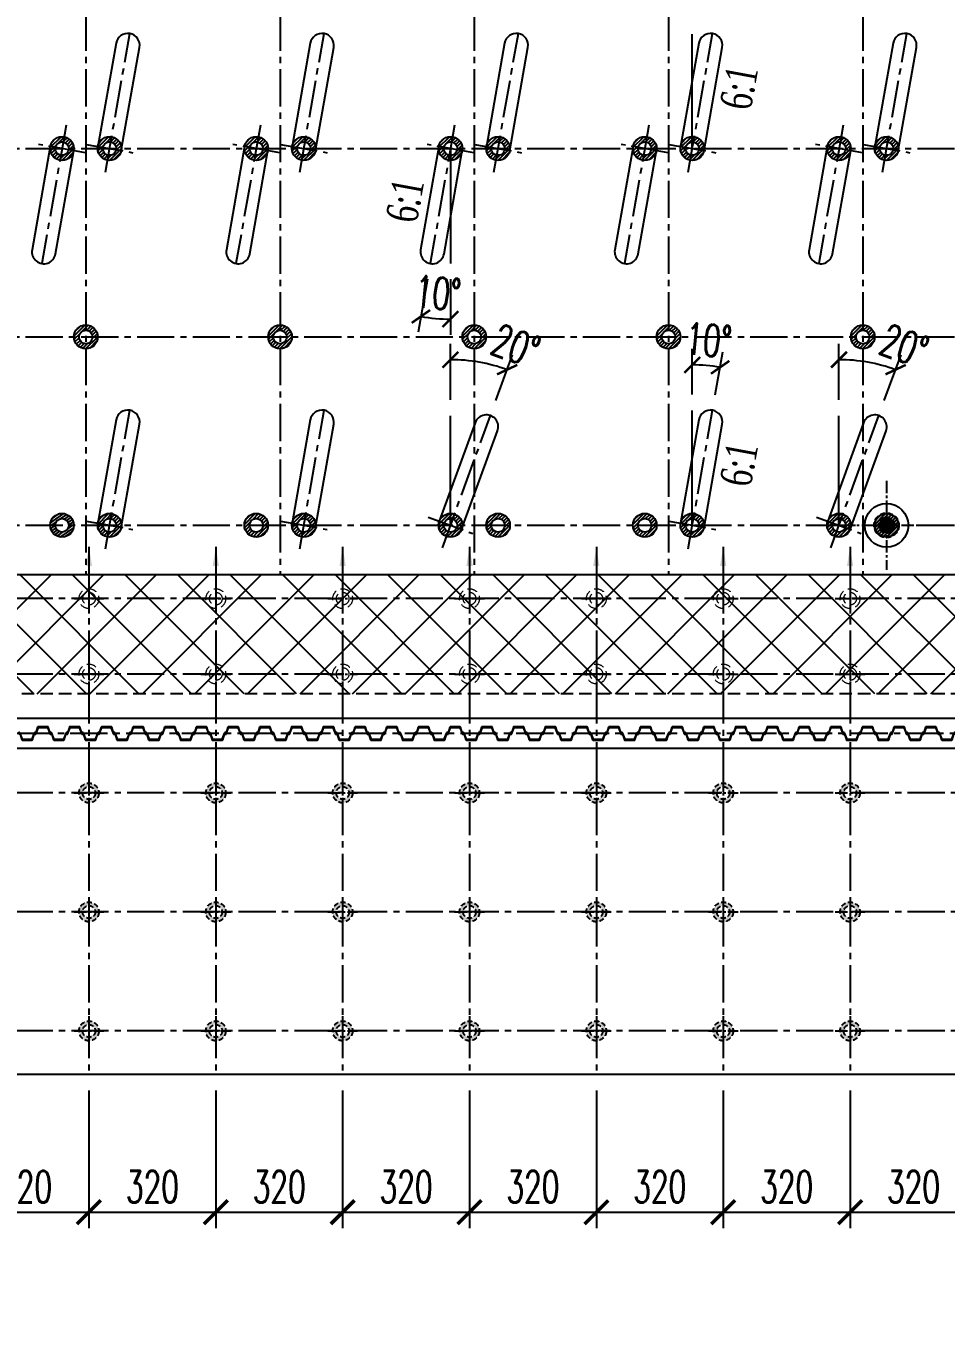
# Model space of a CAD drawing. Extents: x -64479 to 90650, y -38385 to 38270.
# Drawn here: x -39649 to -37328, y 9346 to 12612 of the extents above; entities that cross this region are included whole.
import ezdxf
from ezdxf.enums import TextEntityAlignment as Align

# ---------------------------------------------------------------- set-up
doc = ezdxf.new("R2010")
doc.units = 0
doc.header["$MEASUREMENT"] = 0
for name, pattern in [('CENTER', [2, 1.25, -0.25, 0.25, -0.25]), ('CENTER2', [1.125, 0.75, -0.125, 0.125, -0.125]), ('HIDDEN', [0.375, 0.25, -0.125])]:
    doc.linetypes.add(name, pattern=pattern)
doc.layers.get('0').update_dxf_attribs({"linetype": 'CONTINUOUS'})
for name, color, linetype in [('BORDER', 2, 'CONTINUOUS'), ('CENTER', 9, 'CENTER2'), ('Coc', 2, 'CONTINUOUS'), ('Cochh', 7, 'CONTINUOUS'), ('Cu', 230, 'CONTINUOUS'), ('Dam', 4, 'CONTINUOUS'), ('DIMENSION', 4, 'CONTINUOUS'), ('HATCH', 7, 'CONTINUOUS'), ('PILE-D600', 20, 'CONTINUOUS'), ('STEEL', 1, 'CONTINUOUS'), ('TEXT', 3, 'CONTINUOUS')]:
    doc.layers.add(name, color=color, linetype=linetype)
doc.layers.add('KHUAT', color=235, linetype='HIDDEN', lineweight=18)
doc.styles.add('DIM', font='romans.shx', dxfattribs={"width": 0.65})
doc.styles.add('THUONG', font='vntimeh.shx')
doc.dimstyles.new('1-400', dxfattribs={"dimscale": 400, "dimtxt": 0.22, "dimasz": 0.12, "dimexe": 0.1, "dimexo": 0.1, "dimgap": 0.08, "dimtad": 1, "dimdec": 0, "dimzin": 0, "dimdsep": 46, "dimtxsty": 'DIM', "dimblk": 'ARCHTICK', "dimcen": 0.15, "dimdle": 0.1, "dimclrd": 4, "dimclre": 7, "dimclrt": 2, "dimaunit": 1, "dimadec": 0, "dimazin": 0, "dimtfac": 1, "dimtdec": 0, "dimtix": 1, "dimtmove": 1, "dimatfit": 3, "dimfxl": 1, "dimtolj": 1, "dimtzin": 0, "dimarcsym": 0})
doc.dimstyles.new('400.Ph', dxfattribs={"dimscale": 400, "dimtxt": 0.2, "dimasz": 0.15, "dimexe": 0.1, "dimexo": 0.1, "dimgap": 0.06, "dimtad": 1, "dimdec": 0, "dimzin": 0, "dimdsep": 46, "dimtxsty": 'DIM', "dimblk": 'ARCHTICK', "dimcen": 0.15, "dimdle": 0.1, "dimclrd": 256, "dimclre": 7, "dimclrt": 6, "dimadec": 0, "dimazin": 0, "dimtfac": 1, "dimtdec": 0, "dimtix": 1, "dimtmove": 0, "dimatfit": 3, "dimldrblk": 'ARCHTICK', "dimfxl": 1, "dimtolj": 1, "dimtzin": 0, "dimarcsym": 0})

# ---------------------------------------------------------------- blocks, each defined once
blk = doc.blocks.new('CocD500_HH')
at = {"layer": 'CENTER', "ltscale": 50}
for p, q in [((0, 37.5), (0, -37.5)), ((-37.5, 0), (37.5, 0))]:
    blk.add_line(p, q, dxfattribs=at)
at = {"layer": 'KHUAT', "ltscale": 100}
for radius in [25, 16]:
    blk.add_circle((0, 0), radius, dxfattribs=at)
blk = doc.blocks.new('_ArchTick')
at = {"color": 0, "linetype": 'ByBlock', "const_width": 0.15}
blk.add_lwpolyline([(-0.5, -0.5), (0.5, 0.5)], dxfattribs=at)
blk = doc.blocks.new('cocbs')
at = {"layer": 'Coc'}
h = blk.add_hatch(color=256, dxfattribs=at)
h.paths.add_polyline_path([(-46596.3, 9805.7), (-46596.3, 9796.7, -0.414214), (-46580.3, 9780.7), (-46571.3, 9780.7, 0.414214)])
h.paths.add_polyline_path([(-46571.3, 9780.7), (-46580.3, 9780.7, -0.414214), (-46596.3, 9764.7), (-46596.3, 9755.7, 0.414214)])
h.paths.add_polyline_path([(-46612.3, 9780.7), (-46621.3, 9780.7, 0.414214), (-46596.3, 9755.7), (-46596.3, 9764.7, -0.414214)])
h.paths.add_polyline_path([(-46596.3, 9796.7), (-46596.3, 9805.7, 0.414214), (-46621.3, 9780.7), (-46612.3, 9780.7, -0.414214)])
at = {"layer": 'Coc', "color": 8, "linetype": 'HIDDEN', "ltscale": 50}
for radius in [25, 16]:
    blk.add_circle((-46596.3, 9780.7), radius, dxfattribs=at)
at = {"layer": 'Cochh', "linetype": 'CENTER', "ltscale": 25}
for p, q in [((-46596.3, 9818.2), (-46596.3, 9743.2)), ((-46633.8, 9780.7), (-46558.8, 9780.7))]:
    blk.add_line(p, q, dxfattribs=at)
blk = doc.blocks.new('*D30')
at = {"layer": 'DIMENSION', "color": 7, "lineweight": -2}
for p, q in [((-40505.1, 9927.7), (-40505.1, 8409.5)), ((-33675.1, 9927.7), (-33675.1, 8409.5))]:
    blk.add_line(p, q, dxfattribs=at)
at = {"layer": 'DIMENSION', "lineweight": -2}
blk.add_line((-40545.1, 8449.5), (-33635.1, 8449.5), dxfattribs=at)
at = {"layer": 'DIMENSION', "lineweight": -2, "xscale": 60, "yscale": 60, "zscale": 60, "rotation": 180}
blk.add_blockref('_ArchTick', (-40505.1, 8449.5), dxfattribs=at)
at = {"layer": 'DIMENSION', "lineweight": -2, "xscale": 60, "yscale": 60, "zscale": 60}
blk.add_blockref('_ArchTick', (-33675.1, 8449.5), dxfattribs=at)
at = {"layer": 'DIMENSION', "color": 6, "insert": (-37090.1, 8513.5), "char_height": 80, "attachment_point": 5, "style": 'DIM'}
blk.add_mtext('\\A1;6830', dxfattribs=at)
blk = doc.blocks.new('*D111')
at = {"layer": 'DIMENSION', "color": 7, "lineweight": -2}
for p, q in [((-39810.1, 9927.7), (-39810.1, 9580.6)), ((-39490.1, 9927.7), (-39490.1, 9580.6))]:
    blk.add_line(p, q, dxfattribs=at)
at = {"layer": 'DIMENSION', "lineweight": -2}
blk.add_line((-39850.1, 9620.6), (-39450.1, 9620.6), dxfattribs=at)
at = {"layer": 'DIMENSION', "lineweight": -2, "xscale": 60, "yscale": 60, "zscale": 60, "rotation": 180}
blk.add_blockref('_ArchTick', (-39810.1, 9620.6), dxfattribs=at)
at = {"layer": 'DIMENSION', "lineweight": -2, "xscale": 60, "yscale": 60, "zscale": 60}
blk.add_blockref('_ArchTick', (-39490.1, 9620.6), dxfattribs=at)
at = {"layer": 'DIMENSION', "color": 6, "insert": (-39650.1, 9684.6), "char_height": 80, "attachment_point": 5, "style": 'DIM'}
blk.add_mtext('\\A1;320', dxfattribs=at)
blk = doc.blocks.new('*D112')
at = {"layer": 'DIMENSION', "color": 7, "lineweight": -2}
for p, q in [((-39490.1, 9927.7), (-39490.1, 9580.6)), ((-39170.1, 9927.7), (-39170.1, 9580.6))]:
    blk.add_line(p, q, dxfattribs=at)
at = {"layer": 'DIMENSION', "lineweight": -2}
blk.add_line((-39530.1, 9620.6), (-39130.1, 9620.6), dxfattribs=at)
at = {"layer": 'DIMENSION', "lineweight": -2, "xscale": 60, "yscale": 60, "zscale": 60, "rotation": 180}
blk.add_blockref('_ArchTick', (-39490.1, 9620.6), dxfattribs=at)
at = {"layer": 'DIMENSION', "lineweight": -2, "xscale": 60, "yscale": 60, "zscale": 60}
blk.add_blockref('_ArchTick', (-39170.1, 9620.6), dxfattribs=at)
at = {"layer": 'DIMENSION', "color": 6, "insert": (-39330.1, 9684.6), "char_height": 80, "attachment_point": 5, "style": 'DIM'}
blk.add_mtext('\\A1;320', dxfattribs=at)
blk = doc.blocks.new('*D113')
at = {"layer": 'DIMENSION', "color": 7, "lineweight": -2}
for p, q in [((-39170.1, 9927.7), (-39170.1, 9580.6)), ((-38850.1, 9927.7), (-38850.1, 9580.6))]:
    blk.add_line(p, q, dxfattribs=at)
at = {"layer": 'DIMENSION', "lineweight": -2}
blk.add_line((-39210.1, 9620.6), (-38810.1, 9620.6), dxfattribs=at)
at = {"layer": 'DIMENSION', "lineweight": -2, "xscale": 60, "yscale": 60, "zscale": 60, "rotation": 180}
blk.add_blockref('_ArchTick', (-39170.1, 9620.6), dxfattribs=at)
at = {"layer": 'DIMENSION', "lineweight": -2, "xscale": 60, "yscale": 60, "zscale": 60}
blk.add_blockref('_ArchTick', (-38850.1, 9620.6), dxfattribs=at)
at = {"layer": 'DIMENSION', "color": 6, "insert": (-39010.1, 9684.6), "char_height": 80, "attachment_point": 5, "style": 'DIM'}
blk.add_mtext('\\A1;320', dxfattribs=at)
blk = doc.blocks.new('*D114')
at = {"layer": 'DIMENSION', "color": 7, "lineweight": -2}
for p, q in [((-38850.1, 9927.7), (-38850.1, 9580.6)), ((-38530.1, 9927.7), (-38530.1, 9580.6))]:
    blk.add_line(p, q, dxfattribs=at)
at = {"layer": 'DIMENSION', "lineweight": -2}
blk.add_line((-38890.1, 9620.6), (-38490.1, 9620.6), dxfattribs=at)
at = {"layer": 'DIMENSION', "lineweight": -2, "xscale": 60, "yscale": 60, "zscale": 60, "rotation": 180}
blk.add_blockref('_ArchTick', (-38850.1, 9620.6), dxfattribs=at)
at = {"layer": 'DIMENSION', "lineweight": -2, "xscale": 60, "yscale": 60, "zscale": 60}
blk.add_blockref('_ArchTick', (-38530.1, 9620.6), dxfattribs=at)
at = {"layer": 'DIMENSION', "color": 6, "insert": (-38690.1, 9684.6), "char_height": 80, "attachment_point": 5, "style": 'DIM'}
blk.add_mtext('\\A1;320', dxfattribs=at)
blk = doc.blocks.new('*D115')
at = {"layer": 'DIMENSION', "color": 7, "lineweight": -2}
for p, q in [((-38530.1, 9927.7), (-38530.1, 9580.6)), ((-38210.1, 9927.7), (-38210.1, 9580.6))]:
    blk.add_line(p, q, dxfattribs=at)
at = {"layer": 'DIMENSION', "lineweight": -2}
blk.add_line((-38570.1, 9620.6), (-38170.1, 9620.6), dxfattribs=at)
at = {"layer": 'DIMENSION', "lineweight": -2, "xscale": 60, "yscale": 60, "zscale": 60, "rotation": 180}
blk.add_blockref('_ArchTick', (-38530.1, 9620.6), dxfattribs=at)
at = {"layer": 'DIMENSION', "lineweight": -2, "xscale": 60, "yscale": 60, "zscale": 60}
blk.add_blockref('_ArchTick', (-38210.1, 9620.6), dxfattribs=at)
at = {"layer": 'DIMENSION', "color": 6, "insert": (-38370.1, 9684.6), "char_height": 80, "attachment_point": 5, "style": 'DIM'}
blk.add_mtext('\\A1;320', dxfattribs=at)
blk = doc.blocks.new('*D116')
at = {"layer": 'DIMENSION', "color": 7, "lineweight": -2}
for p, q in [((-38210.1, 9927.7), (-38210.1, 9580.6)), ((-37890.1, 9927.7), (-37890.1, 9580.6))]:
    blk.add_line(p, q, dxfattribs=at)
at = {"layer": 'DIMENSION', "lineweight": -2}
blk.add_line((-38250.1, 9620.6), (-37850.1, 9620.6), dxfattribs=at)
at = {"layer": 'DIMENSION', "lineweight": -2, "xscale": 60, "yscale": 60, "zscale": 60, "rotation": 180}
blk.add_blockref('_ArchTick', (-38210.1, 9620.6), dxfattribs=at)
at = {"layer": 'DIMENSION', "lineweight": -2, "xscale": 60, "yscale": 60, "zscale": 60}
blk.add_blockref('_ArchTick', (-37890.1, 9620.6), dxfattribs=at)
at = {"layer": 'DIMENSION', "color": 6, "insert": (-38050.1, 9684.6), "char_height": 80, "attachment_point": 5, "style": 'DIM'}
blk.add_mtext('\\A1;320', dxfattribs=at)
blk = doc.blocks.new('*D117')
at = {"layer": 'DIMENSION', "color": 7, "lineweight": -2}
for p, q in [((-37890.1, 9927.7), (-37890.1, 9580.6)), ((-37570.1, 9927.7), (-37570.1, 9580.6))]:
    blk.add_line(p, q, dxfattribs=at)
at = {"layer": 'DIMENSION', "lineweight": -2}
blk.add_line((-37930.1, 9620.6), (-37530.1, 9620.6), dxfattribs=at)
at = {"layer": 'DIMENSION', "lineweight": -2, "xscale": 60, "yscale": 60, "zscale": 60, "rotation": 180}
blk.add_blockref('_ArchTick', (-37890.1, 9620.6), dxfattribs=at)
at = {"layer": 'DIMENSION', "lineweight": -2, "xscale": 60, "yscale": 60, "zscale": 60}
blk.add_blockref('_ArchTick', (-37570.1, 9620.6), dxfattribs=at)
at = {"layer": 'DIMENSION', "color": 6, "insert": (-37730.1, 9684.6), "char_height": 80, "attachment_point": 5, "style": 'DIM'}
blk.add_mtext('\\A1;320', dxfattribs=at)
blk = doc.blocks.new('*D118')
at = {"layer": 'DIMENSION', "color": 7, "lineweight": -2}
for p, q in [((-37570.1, 9927.7), (-37570.1, 9580.6)), ((-37250.1, 9927.7), (-37250.1, 9580.6))]:
    blk.add_line(p, q, dxfattribs=at)
at = {"layer": 'DIMENSION', "lineweight": -2}
blk.add_line((-37610.1, 9620.6), (-37210.1, 9620.6), dxfattribs=at)
at = {"layer": 'DIMENSION', "lineweight": -2, "xscale": 60, "yscale": 60, "zscale": 60, "rotation": 180}
blk.add_blockref('_ArchTick', (-37570.1, 9620.6), dxfattribs=at)
at = {"layer": 'DIMENSION', "lineweight": -2, "xscale": 60, "yscale": 60, "zscale": 60}
blk.add_blockref('_ArchTick', (-37250.1, 9620.6), dxfattribs=at)
at = {"layer": 'DIMENSION', "color": 6, "insert": (-37410.1, 9684.6), "char_height": 80, "attachment_point": 5, "style": 'DIM'}
blk.add_mtext('\\A1;320', dxfattribs=at)
blk = doc.blocks.new('*D236')
at = {"layer": 'DIMENSION', "color": 7, "lineweight": -2}
for p, q in [((-61296.9, 11973.3), (-61320.5, 11840)), ((-61238.9, 11973.1), (-61238.9, 11832.8))]:
    blk.add_line(p, q, dxfattribs=at)
at = {"layer": 'DIMENSION', "lineweight": -2}
blk.add_arc((-61238.9, 12302.7), 429.9, 260, 270, dxfattribs=at)
at = {"layer": 'DIMENSION', "lineweight": -2, "xscale": 40, "yscale": 40, "zscale": 40, "rotation": 170.0000000000071}
blk.add_blockref('_ArchTick', (-61313.5, 11879.3), dxfattribs=at)
at = {"layer": 'DIMENSION', "lineweight": -2, "xscale": 40, "yscale": 40, "zscale": 40}
blk.add_blockref('_ArchTick', (-61238.9, 11872.8), dxfattribs=at)
at = {"layer": 'DIMENSION', "color": 6, "insert": (-61270.8, 11938.2), "char_height": 80, "attachment_point": 5, "rotation": 355, "style": 'DIM'}
blk.add_mtext('\\A1;10°', dxfattribs=at)
blk = doc.blocks.new('*D262')
at = {"layer": 'DIMENSION', "color": 7, "lineweight": -2}
for p, q in [((-60628.9, 11682.2), (-60628.9, 11797.3)), ((-60570.8, 11682), (-60551.7, 11790.5))]:
    blk.add_line(p, q, dxfattribs=at)
at = {"layer": 'DIMENSION', "lineweight": -2}
blk.add_arc((-60628.9, 11352.7), 404.6, 80, 90, dxfattribs=at)
at = {"layer": 'DIMENSION', "lineweight": -2, "xscale": 40, "yscale": 40, "zscale": 40}
for p, rotation in [((-60628.9, 11757.3), 180), ((-60558.6, 11751.1), 350.0000000000067)]:
    blk.add_blockref('_ArchTick', p, dxfattribs=dict(at, rotation=rotation))
at = {"layer": 'DIMENSION', "color": 6, "insert": (-60588, 11819.5), "char_height": 80, "attachment_point": 5, "rotation": 355, "style": 'DIM'}
blk.add_mtext('\\A1;10°', dxfattribs=at)
blk = doc.blocks.new('*D231')
at = {"layer": 'DIMENSION', "color": 7, "lineweight": -2}
for p, q in [((-61238.9, 11668.7), (-61238.9, 11810.3)), ((-61124.5, 11667), (-61082.3, 11782.7))]:
    blk.add_line(p, q, dxfattribs=at)
at = {"layer": 'DIMENSION', "lineweight": -2}
blk.add_arc((-61238.9, 11352.7), 417.6, 70, 90, dxfattribs=at)
at = {"layer": 'DIMENSION', "lineweight": -2, "xscale": 40, "yscale": 40, "zscale": 40}
for p, rotation in [((-61238.9, 11770.3), 179.9999999999999), ((-61096, 11745.2), 340.0000000000092)]:
    blk.add_blockref('_ArchTick', p, dxfattribs=dict(at, rotation=rotation))
at = {"layer": 'DIMENSION', "color": 6, "insert": (-61074.1, 11805.3), "char_height": 80, "attachment_point": 5, "rotation": 340, "style": 'DIM'}
blk.add_mtext('\\A1;20°', dxfattribs=at)
blk = doc.blocks.new('*D232')
at = {"layer": 'DIMENSION', "color": 7, "lineweight": -2}
for p, q in [((-60258.9, 11668.7), (-60258.9, 11810.3)), ((-60144.5, 11667), (-60102.3, 11782.7))]:
    blk.add_line(p, q, dxfattribs=at)
at = {"layer": 'DIMENSION', "lineweight": -2}
blk.add_arc((-60258.9, 11352.7), 417.6, 70, 90, dxfattribs=at)
at = {"layer": 'DIMENSION', "lineweight": -2, "xscale": 40, "yscale": 40, "zscale": 40}
for p, rotation in [((-60258.9, 11770.3), 179.9999999999989), ((-60116, 11745.2), 340.0000000000074)]:
    blk.add_blockref('_ArchTick', p, dxfattribs=dict(at, rotation=rotation))
at = {"layer": 'DIMENSION', "color": 6, "insert": (-60094.1, 11805.3), "char_height": 80, "attachment_point": 5, "rotation": 340, "style": 'DIM'}
blk.add_mtext('\\A1;20°', dxfattribs=at)
blk = doc.blocks.new('Cu thep kieu IVL')
at = {"layer": 'CENTER'}
for p, q in [((-20, 19.2), (-20, 14.8)), ((20, 19.2), (20, 14.8))]:
    blk.add_line(p, q, dxfattribs=at)
at = {"layer": 'Cu', "color": 1}
blk.add_lwpolyline([(-11.6, 2.3, 0.331206), (-10.7, 1.6), (10.7, 1.6, 0.331206), (11.6, 2.3), (18.1, 18.4, -0.331206), (19.1, 19.2), (20.3, 19.2, -0.223582), (21.5, 18.6, -0.452935), (21.1, 16.7), (20, 16.2, -0.518485), (19.2, 16.4, -0.300037), (19.7, 16.9), (20.7, 17.4, 0.427626), (20.8, 18.1, 0.215462), (20.3, 18.4), (19.5, 18.4, 0.331206), (18.7, 17.8), (13.4, 1.3, -0.331206), (11.7, 0), (-11.7, 0, -0.331206), (-13.4, 1.3), (-18.7, 17.8, 0.331206), (-19.5, 18.4), (-20.3, 18.4, 0.215462), (-20.8, 18.1, 0.427626), (-20.7, 17.4), (-19.7, 16.9, -0.300037), (-19.2, 16.4, -0.518485), (-20, 16.2), (-21.1, 16.7, -0.452935), (-21.5, 18.6, -0.223582), (-20.3, 19.2), (-19.1, 19.2, -0.331206), (-18.1, 18.4)], format="xyb", close=True, dxfattribs=at)
blk = doc.blocks.new('*U435')
at = {"layer": 'STEEL', "rotation": 180}
for p in [(840, 34), (920, 34), (1000, 34), (1080, 34), (1160, 34), (1240, 34), (1320, 34), (1400, 34), (1480, 34), (1560, 34), (1640, 34), (1720, 34), (1800, 34), (1880, 34), (1960, 34), (2040, 34), (2120, 34), (2200, 34), (2280, 34), (2360, 34), (2440, 34), (2520, 34), (2600, 34), (2680, 34), (2760, 34), (2840, 34), (2920, 34), (3000, 34), (3080, 34), (3160, 34)]:
    blk.add_blockref('Cu thep kieu IVL', p, dxfattribs=at)
at = {"layer": 'STEEL'}
for p in [(880, 0), (960, 0), (1040, 0), (1120, 0), (1200, 0), (1280, 0), (1360, 0), (1440, 0), (1520, 0), (1600, 0), (1680, 0), (1760, 0), (1840, 0), (1920, 0), (2000, 0), (2080, 0), (2160, 0), (2240, 0), (2320, 0), (2400, 0), (2480, 0), (2560, 0), (2640, 0), (2720, 0), (2800, 0), (2880, 0), (2960, 0), (3040, 0), (3120, 0)]:
    blk.add_blockref('Cu thep kieu IVL', p, dxfattribs=at)
blk = doc.blocks.new('cocthu')
at = {"layer": 'Coc'}
h = blk.add_hatch(color=256, dxfattribs=at)
h.paths.add_polyline_path([(-52084.6, 9499), (-52084.6, 9487.7, -0.414214), (-52064.6, 9467.7), (-52053.3, 9467.7, 0.414214)])
h.paths.add_polyline_path([(-52053.3, 9467.7), (-52064.6, 9467.7, -0.414214), (-52084.6, 9447.7), (-52084.6, 9436.5, 0.414214)])
h.paths.add_polyline_path([(-52104.6, 9467.7), (-52115.8, 9467.7, 0.414214), (-52084.6, 9436.5), (-52084.6, 9447.7, -0.414214)])
h.paths.add_polyline_path([(-52084.6, 9487.7), (-52084.6, 9499, 0.414214), (-52115.8, 9467.7), (-52104.6, 9467.7, -0.414214)])
at = {"layer": 'Dam'}
h = blk.add_hatch(color=256, dxfattribs=at)
h.paths.add_polyline_path([(-52084.6, 9487.7), (-52084.6, 9467.7), (-52064.6, 9467.7, 0.414214)])
h.paths.add_polyline_path([(-52084.6, 9487.7, 0.414214), (-52104.6, 9467.7), (-52084.6, 9467.7)])
h.paths.add_polyline_path([(-52084.6, 9467.7), (-52104.6, 9467.7, 0.414214), (-52084.6, 9447.7)])
h.paths.add_polyline_path([(-52064.6, 9467.7), (-52084.6, 9467.7), (-52084.6, 9447.7, 0.414214)])
at = {"layer": 'CENTER', "linetype": 'CENTER', "ltscale": 25}
for p, q in [((-52084.6, 9580.2), (-52084.6, 9355.2)), ((-52197.1, 9467.7), (-51972.1, 9467.7))]:
    blk.add_line(p, q, dxfattribs=at)
at = {"layer": 'Coc', "color": 8, "linetype": 'HIDDEN', "ltscale": 50}
for radius in [31.2, 20]:
    blk.add_circle((-52084.6, 9467.7), radius, dxfattribs=at)
at = {"layer": 'Cu', "color": 1, "linetype": 'Continuous', "ltscale": 50}
blk.add_circle((-52084.6, 9467.7), 55.1, dxfattribs=at)
blk = doc.blocks.new('pd2')
at = {"layer": 'HATCH'}
h = blk.add_hatch(dxfattribs=at)
h.set_pattern_fill('ANSI31', color=256, scale=50, style=0)
h.set_pattern_definition([(45, (-54150.098, -7330.5305), (-4.4194174, 4.4194174), [])])
h.paths.add_polyline_path([(-62248.9, 12302.7, 1), (-62188.9, 12302.7, 1)])
h.paths.add_polyline_path([(-62201.9, 12302.7, -1), (-62235.9, 12302.7, -1)], flags=16)
h = blk.add_hatch(dxfattribs=at)
h.set_pattern_fill('ANSI31', color=256, scale=50, style=0)
h.set_pattern_definition([(45, (-54030.098, -7330.5305), (-4.4194174, 4.4194174), [])])
h.paths.add_polyline_path([(-62128.9, 12302.7, 1), (-62068.9, 12302.7, 1)])
h.paths.add_polyline_path([(-62081.9, 12302.7, -1), (-62115.9, 12302.7, -1)], flags=16)
h = blk.add_hatch(dxfattribs=at)
h.set_pattern_fill('ANSI31', color=256, scale=50, style=0)
h.set_pattern_definition([(45, (-53660.098, -7330.5305), (-4.4194174, 4.4194174), [])])
h.paths.add_polyline_path([(-61758.9, 12302.7, 1), (-61698.9, 12302.7, 1)])
h.paths.add_polyline_path([(-61711.9, 12302.7, -1), (-61745.9, 12302.7, -1)], flags=16)
h = blk.add_hatch(dxfattribs=at)
h.set_pattern_fill('ANSI31', color=256, scale=50, style=0)
h.set_pattern_definition([(45, (-53540.098, -7330.5305), (-4.4194174, 4.4194174), [])])
h.paths.add_polyline_path([(-61638.9, 12302.7, 1), (-61578.9, 12302.7, 1)])
h.paths.add_polyline_path([(-61591.9, 12302.7, -1), (-61625.9, 12302.7, -1)], flags=16)
h = blk.add_hatch(dxfattribs=at)
h.set_pattern_fill('ANSI31', color=256, scale=50, style=0)
h.set_pattern_definition([(45, (-53170.098, -7330.5305), (-4.4194174, 4.4194174), [])])
h.paths.add_polyline_path([(-61268.9, 12302.7, 1), (-61208.9, 12302.7, 1)])
h.paths.add_polyline_path([(-61221.9, 12302.7, -1), (-61255.9, 12302.7, -1)], flags=16)
h = blk.add_hatch(dxfattribs=at)
h.set_pattern_fill('ANSI31', color=256, scale=50, style=0)
h.set_pattern_definition([(45, (-53050.098, -7330.5305), (-4.4194174, 4.4194174), [])])
h.paths.add_polyline_path([(-61148.9, 12302.7, 1), (-61088.9, 12302.7, 1)])
h.paths.add_polyline_path([(-61101.9, 12302.7, -1), (-61135.9, 12302.7, -1)], flags=16)
h = blk.add_hatch(dxfattribs=at)
h.set_pattern_fill('ANSI31', color=256, scale=50, style=0)
h.set_pattern_definition([(45, (-52680.098, -7330.5305), (-4.4194174, 4.4194174), [])])
h.paths.add_polyline_path([(-60778.9, 12302.7, 1), (-60718.9, 12302.7, 1)])
h.paths.add_polyline_path([(-60731.9, 12302.7, -1), (-60765.9, 12302.7, -1)], flags=16)
h = blk.add_hatch(dxfattribs=at)
h.set_pattern_fill('ANSI31', color=256, scale=50, style=0)
h.set_pattern_definition([(45, (-52560.098, -7330.5305), (-4.4194174, 4.4194174), [])])
h.paths.add_polyline_path([(-60658.9, 12302.7, 1), (-60598.9, 12302.7, 1)])
h.paths.add_polyline_path([(-60611.9, 12302.7, -1), (-60645.9, 12302.7, -1)], flags=16)
h = blk.add_hatch(dxfattribs=at)
h.set_pattern_fill('ANSI31', color=256, scale=50, style=0)
h.set_pattern_definition([(45, (-52190.098, -7330.5305), (-4.4194174, 4.4194174), [])])
h.paths.add_polyline_path([(-60288.9, 12302.7, 1), (-60228.9, 12302.7, 1)])
h.paths.add_polyline_path([(-60241.9, 12302.7, -1), (-60275.9, 12302.7, -1)], flags=16)
h = blk.add_hatch(dxfattribs=at)
h.set_pattern_fill('ANSI31', color=256, scale=50, style=0)
h.set_pattern_definition([(45, (-52070.098, -7330.5305), (-4.4194174, 4.4194174), [])])
h.paths.add_polyline_path([(-60168.9, 12302.7, 1), (-60108.9, 12302.7, 1)])
h.paths.add_polyline_path([(-60121.9, 12302.7, -1), (-60155.9, 12302.7, -1)], flags=16)
h = blk.add_hatch(dxfattribs=at)
h.set_pattern_fill('ANSI31', color=256, scale=50, style=0)
h.set_pattern_definition([(45, (-54090.098, -7805.5305), (-4.4194174, 4.4194174), [])])
h.paths.add_polyline_path([(-62188.9, 11827.7, 1), (-62128.9, 11827.7, 1)])
h.paths.add_polyline_path([(-62141.9, 11827.7, -1), (-62175.9, 11827.7, -1)], flags=16)
h = blk.add_hatch(dxfattribs=at)
h.set_pattern_fill('ANSI31', color=256, scale=50, style=0)
h.set_pattern_definition([(45, (-53600.098, -7805.5305), (-4.4194174, 4.4194174), [])])
h.paths.add_polyline_path([(-61698.9, 11827.7, 1), (-61638.9, 11827.7, 1)])
h.paths.add_polyline_path([(-61651.9, 11827.7, -1), (-61685.9, 11827.7, -1)], flags=16)
h = blk.add_hatch(dxfattribs=at)
h.set_pattern_fill('ANSI31', color=256, scale=50, style=0)
h.set_pattern_definition([(45, (-53110.098, -7805.5305), (-4.4194174, 4.4194174), [])])
h.paths.add_polyline_path([(-61208.9, 11827.7, 1), (-61148.9, 11827.7, 1)])
h.paths.add_polyline_path([(-61161.9, 11827.7, -1), (-61195.9, 11827.7, -1)], flags=16)
h = blk.add_hatch(dxfattribs=at)
h.set_pattern_fill('ANSI31', color=256, scale=50, style=0)
h.set_pattern_definition([(45, (-52620.098, -7805.5305), (-4.4194174, 4.4194174), [])])
h.paths.add_polyline_path([(-60718.9, 11827.7, 1), (-60658.9, 11827.7, 1)])
h.paths.add_polyline_path([(-60671.9, 11827.7, -1), (-60705.9, 11827.7, -1)], flags=16)
h = blk.add_hatch(dxfattribs=at)
h.set_pattern_fill('ANSI31', color=256, scale=50, style=0)
h.set_pattern_definition([(45, (-52130.098, -7805.5305), (-4.4194174, 4.4194174), [])])
h.paths.add_polyline_path([(-60228.9, 11827.7, 1), (-60168.9, 11827.7, 1)])
h.paths.add_polyline_path([(-60181.9, 11827.7, -1), (-60215.9, 11827.7, -1)], flags=16)
h = blk.add_hatch(dxfattribs=at)
h.set_pattern_fill('ANSI31', color=256, scale=50, angle=-10, style=0)
h.set_pattern_definition([(35, (-57681.9536, -9383.385), (-3.5848527, 5.1197003), [])])
h.paths.add_polyline_path([(-62248.4, 11357.9, 1), (-62189.3, 11347.5, 1)])
h.paths.add_polyline_path([(-62202.1, 11349.7, -1), (-62235.6, 11355.6, -1)], flags=16)
h = blk.add_hatch(dxfattribs=at)
h.set_pattern_fill('ANSI31', color=256, scale=50, style=0)
h.set_pattern_definition([(45, (-54030.098, -8280.5305), (-4.4194174, 4.4194174), [])])
h.paths.add_polyline_path([(-62128.9, 11352.7, 1), (-62068.9, 11352.7, 1)])
h.paths.add_polyline_path([(-62081.9, 11352.7, -1), (-62115.9, 11352.7, -1)], flags=16)
h = blk.add_hatch(dxfattribs=at)
h.set_pattern_fill('ANSI31', color=256, scale=50, style=0)
h.set_pattern_definition([(45, (-53660.098, -8280.5305), (-4.4194174, 4.4194174), [])])
h.paths.add_polyline_path([(-61758.9, 11352.7, 1), (-61698.9, 11352.7, 1)])
h.paths.add_polyline_path([(-61711.9, 11352.7, -1), (-61745.9, 11352.7, -1)], flags=16)
h = blk.add_hatch(dxfattribs=at)
h.set_pattern_fill('ANSI31', color=256, scale=50, style=0)
h.set_pattern_definition([(45, (-53540.098, -8280.5305), (-4.4194174, 4.4194174), [])])
h.paths.add_polyline_path([(-61638.9, 11352.7, 1), (-61578.9, 11352.7, 1)])
h.paths.add_polyline_path([(-61591.9, 11352.7, -1), (-61625.9, 11352.7, -1)], flags=16)
h = blk.add_hatch(dxfattribs=at)
h.set_pattern_fill('ANSI31', color=256, scale=50, style=0)
h.set_pattern_definition([(45, (-53170.098, -8280.5305), (-4.4194174, 4.4194174), [])])
h.paths.add_polyline_path([(-61268.9, 11352.7, 1), (-61208.9, 11352.7, 1)])
h.paths.add_polyline_path([(-61221.9, 11352.7, -1), (-61255.9, 11352.7, -1)], flags=16)
h = blk.add_hatch(dxfattribs=at)
h.set_pattern_fill('ANSI31', color=256, scale=50, style=0)
h.set_pattern_definition([(45, (-53050.098, -8280.5305), (-4.4194174, 4.4194174), [])])
h.paths.add_polyline_path([(-61148.9, 11352.7, 1), (-61088.9, 11352.7, 1)])
h.paths.add_polyline_path([(-61101.9, 11352.7, -1), (-61135.9, 11352.7, -1)], flags=16)
h = blk.add_hatch(dxfattribs=at)
h.set_pattern_fill('ANSI31', color=256, scale=50, style=0)
h.set_pattern_definition([(45, (-52680.098, -8280.5305), (-4.4194174, 4.4194174), [])])
h.paths.add_polyline_path([(-60778.9, 11352.7, 1), (-60718.9, 11352.7, 1)])
h.paths.add_polyline_path([(-60731.9, 11352.7, -1), (-60765.9, 11352.7, -1)], flags=16)
h = blk.add_hatch(dxfattribs=at)
h.set_pattern_fill('ANSI31', color=256, scale=50, style=0)
h.set_pattern_definition([(45, (-52560.098, -8280.5305), (-4.4194174, 4.4194174), [])])
h.paths.add_polyline_path([(-60658.9, 11352.7, 1), (-60598.9, 11352.7, 1)])
h.paths.add_polyline_path([(-60611.9, 11352.7, -1), (-60645.9, 11352.7, -1)], flags=16)
h = blk.add_hatch(dxfattribs=at)
h.set_pattern_fill('ANSI31', color=256, scale=50, style=0)
h.set_pattern_definition([(45, (-52190.098, -8280.5305), (-4.4194174, 4.4194174), [])])
h.paths.add_polyline_path([(-60288.9, 11352.7, 1), (-60228.9, 11352.7, 1)])
h.paths.add_polyline_path([(-60241.9, 11352.7, -1), (-60275.9, 11352.7, -1)], flags=16)
h = blk.add_hatch(dxfattribs=at)
h.set_pattern_fill('ANSI31', color=256, scale=50, style=0)
h.set_pattern_definition([(45, (-52070.098, -8280.5305), (-4.4194174, 4.4194174), [])])
h.paths.add_polyline_path([(-60168.9, 11352.7, 1), (-60108.9, 11352.7, 1)])
h.paths.add_polyline_path([(-60121.9, 11352.7, -1), (-60155.9, 11352.7, -1)], flags=16)
at = {"layer": 'BORDER'}
blk.add_lwpolyline([(-58141.9, 13627.7), (-58141.9, 11227.7), (-65685.9, 11227.7), (-65685.9, 13627.7)], dxfattribs=at)
at = {"layer": 'CENTER', "ltscale": 125}
for p, q in [((-62158.9, 13627.7), (-62158.9, 11227.7)), ((-61668.9, 13627.7), (-61668.9, 11227.7)), ((-61178.9, 13627.7), (-61178.9, 11227.7)), ((-60688.9, 13627.7), (-60688.9, 11227.7)), ((-60198.9, 13627.7), (-60198.9, 11227.7)), ((-62109.3, 12243.6), (-62047.7, 12592.7)), ((-61619.3, 12243.6), (-61557.7, 12592.7)), ((-61129.3, 12243.6), (-61067.7, 12592.7)), ((-60639.3, 12243.6), (-60577.7, 12592.7)), ((-60149.3, 12243.6), (-60087.7, 12592.7)), ((-62208.4, 12361.8), (-62270, 12012.7)), ((-61718.4, 12361.8), (-61780, 12012.7)), ((-61228.4, 12361.8), (-61290, 12012.7)), ((-60738.4, 12361.8), (-60800, 12012.7)), ((-60248.4, 12361.8), (-60310, 12012.7)), ((-62159.8, 12292.3), (-62278, 12313.1)), ((-62158, 12313.1), (-62039.8, 12292.3)), ((-61669.8, 12292.3), (-61788, 12313.1)), ((-61668, 12313.1), (-61549.8, 12292.3)), ((-61179.8, 12292.3), (-61298, 12313.1)), ((-61178, 12313.1), (-61059.8, 12292.3)), ((-60689.8, 12292.3), (-60808, 12313.1)), ((-60688, 12313.1), (-60569.8, 12292.3)), ((-60199.8, 12292.3), (-60318, 12313.1)), ((-60198, 12313.1), (-60079.8, 12292.3)), ((-65685.9, 12302.7), (-58141.9, 12302.7)), ((-65685.9, 11827.7), (-58141.9, 11827.7)), ((-62109.3, 11293.6), (-62047.7, 11642.7)), ((-61619.3, 11293.6), (-61557.7, 11642.7)), ((-61259.4, 11296.3), (-61138.2, 11629.4)), ((-60639.3, 11293.6), (-60577.7, 11642.7)), ((-60279.4, 11296.3), (-60158.2, 11629.4)), ((-61295.2, 11373.2), (-61182.5, 11332.2)), ((-60315.2, 11373.2), (-60202.5, 11332.2)), ((-65685.9, 11352.7), (-58141.9, 11352.7)), ((-62158, 11363.1), (-62039.8, 11342.3)), ((-61668, 11363.1), (-61549.8, 11342.3)), ((-60688, 11363.1), (-60569.8, 11342.3))]:
    blk.add_line(p, q, dxfattribs=at)
at = {"layer": 'DIMENSION'}
for p, q in [((-60628.9, 12302.7), (-60628.9, 12590.9)), ((-61238.9, 12302.7), (-61238.9, 12013.1)), ((-61238.9, 11352.7), (-61238.9, 11628.7)), ((-60628.9, 11352.7), (-60628.9, 11642.2)), ((-60258.9, 11352.7), (-60258.9, 11628.7))]:
    blk.add_line(p, q, dxfattribs=at)
at = {"layer": 'PILE-D600', "linetype": 'Continuous', "ltscale": 0.7}
for points in [[(-62069.3, 12297.5), (-62023.4, 12557.9, 1), (-62082.5, 12568.3), (-62128.4, 12307.9)], [(-61579.3, 12297.5), (-61533.4, 12557.9, 1), (-61592.5, 12568.3), (-61638.4, 12307.9)], [(-61089.3, 12297.5), (-61043.4, 12557.9, 1), (-61102.5, 12568.3), (-61148.4, 12307.9)], [(-60599.3, 12297.5), (-60553.4, 12557.9, 1), (-60612.5, 12568.3), (-60658.4, 12307.9)], [(-60109.3, 12297.5), (-60063.4, 12557.9, 1), (-60122.5, 12568.3), (-60168.4, 12307.9)], [(-62248.4, 12307.9), (-62294.3, 12047.5, 1), (-62235.2, 12037.1), (-62189.3, 12297.5)], [(-61758.4, 12307.9), (-61804.3, 12047.5, 1), (-61745.2, 12037.1), (-61699.3, 12297.5)], [(-61268.4, 12307.9), (-61314.3, 12047.5, 1), (-61255.2, 12037.1), (-61209.3, 12297.5)], [(-60778.4, 12307.9), (-60824.3, 12047.5, 1), (-60765.2, 12037.1), (-60719.3, 12297.5)], [(-60288.4, 12307.9), (-60334.3, 12047.5, 1), (-60275.2, 12037.1), (-60229.3, 12297.5)], [(-62069.3, 11347.5), (-62023.4, 11607.9, 1), (-62082.5, 11618.3), (-62128.4, 11357.9)], [(-61579.3, 11347.5), (-61533.4, 11607.9, 1), (-61592.5, 11618.3), (-61638.4, 11357.9)], [(-61210.7, 11342.4), (-61120.2, 11590.9, 1), (-61176.6, 11611.4), (-61267.1, 11363)], [(-60599.3, 11347.5), (-60553.4, 11607.9, 1), (-60612.5, 11618.3), (-60658.4, 11357.9)], [(-60230.7, 11342.4), (-60140.2, 11590.9, 1), (-60196.6, 11611.4), (-60287.1, 11363)]]:
    blk.add_lwpolyline(points, format="xyb", dxfattribs=at)
for centre, radius in [((-62218.9, 12302.7), 30), ((-62218.9, 12302.7), 17), ((-62098.9, 12302.7), 30), ((-62098.9, 12302.7), 17), ((-61728.9, 12302.7), 30), ((-61728.9, 12302.7), 17), ((-61608.9, 12302.7), 30), ((-61608.9, 12302.7), 17), ((-61238.9, 12302.7), 30), ((-61238.9, 12302.7), 17), ((-61118.9, 12302.7), 30), ((-61118.9, 12302.7), 17), ((-60748.9, 12302.7), 30), ((-60748.9, 12302.7), 17), ((-60628.9, 12302.7), 30), ((-60628.9, 12302.7), 17), ((-60258.9, 12302.7), 30), ((-60258.9, 12302.7), 17), ((-60138.9, 12302.7), 30), ((-60138.9, 12302.7), 17), ((-62158.9, 11827.7), 30), ((-61668.9, 11827.7), 30), ((-61178.9, 11827.7), 30), ((-60688.9, 11827.7), 30), ((-60198.9, 11827.7), 30), ((-62158.9, 11827.7), 17), ((-61668.9, 11827.7), 17), ((-61178.9, 11827.7), 17), ((-60688.9, 11827.7), 17), ((-60198.9, 11827.7), 17), ((-62218.9, 11352.7), 30), ((-62218.9, 11352.7), 17), ((-62098.9, 11352.7), 30), ((-62098.9, 11352.7), 17), ((-61728.9, 11352.7), 30), ((-61728.9, 11352.7), 17), ((-61608.9, 11352.7), 30), ((-61608.9, 11352.7), 17), ((-61238.9, 11352.7), 30), ((-61238.9, 11352.7), 17), ((-61118.9, 11352.7), 30), ((-61118.9, 11352.7), 17), ((-60748.9, 11352.7), 30), ((-60748.9, 11352.7), 17), ((-60628.9, 11352.7), 30), ((-60628.9, 11352.7), 17), ((-60258.9, 11352.7), 30), ((-60258.9, 11352.7), 17), ((-60138.9, 11352.7), 30), ((-60138.9, 11352.7), 17)]:
    blk.add_circle(centre, radius, dxfattribs=at)
at = {"layer": 'TEXT', "style": 'THUONG', "width": 0.7}
for p in [(-60458.4, 12391.8), (-61301, 12107.2), (-60458.4, 11441.8)]:
    blk.add_text('6:1', height=80, rotation=79.5709, dxfattribs=at).set_placement(p, align=Align.BOTTOM_LEFT)
at = {"layer": 'DIMENSION'}
for base, line1, line2, picture, middle in [((-61288.8, 11875.7), ((-61238.9, 12302.7), (-61238.9, 12013.1)), ((-61228.4, 12361.8), (-61290, 12012.7)), '*D236', (-61270.8, 11938.2)), ((-60581.9, 11754.5), ((-60639.3, 11293.6), (-60577.7, 11642.7)), ((-60628.9, 11352.7), (-60628.9, 11642.2)), '*D262', (-60588, 11819.5))]:
    dim = blk.add_angular_dim_2l(base=base, line1=line1, line2=line2, dimstyle='400.Ph', dxfattribs=at)
    dim.commit()
    dim.dimension.update_dxf_attribs({"geometry": picture, "text_midpoint": middle})
for base, line1, line2, picture, middle in [((-61190.4, 11767.5), ((-61259.4, 11296.3), (-61138.2, 11629.4)), ((-61238.9, 11352.7), (-61238.9, 11628.7)), '*D231', (-61096, 11745.2)), ((-60210.4, 11767.5), ((-60279.4, 11296.3), (-60158.2, 11629.4)), ((-60258.9, 11352.7), (-60258.9, 11628.7)), '*D232', (-60116, 11745.2))]:
    dim = blk.add_angular_dim_2l(base=base, line1=line1, line2=line2, dimstyle='400.Ph', dxfattribs=at)
    dim.commit()
    dim.dimension.update_dxf_attribs({"geometry": picture, "text_midpoint": middle, "dimtype": 130})

msp = doc.modelspace()

# ---------------------------------------------------------------- hatches: boundary and pattern name
at = {"layer": 'Dam'}
h = msp.add_hatch(dxfattribs=at)
h.set_pattern_fill('ANSI37', color=8, scale=750, style=0)
h.set_pattern_definition([(45, (42841.44, -11350.51), (-66.29126, 66.29126), []), (135, (42841.44, -11350.51), (-66.29126, -66.29126), [])])
h.paths.add_polyline_path([(-35456.2, 11227.7), (-45582.4, 11227.7), (-45582.4, 10927.7), (-35456.2, 10927.7)])

# ---------------------------------------------------------------- linework, layer by layer
at = {"layer": 'BORDER'}
for p, q in [((-33675.1, 11227.7), (-40505.1, 11227.7)), ((-33675.1, 11227.7), (-40505.1, 11227.7)), ((-33675.1, 9967.7), (-40505.1, 9967.7))]:
    msp.add_line(p, q, dxfattribs=at)
at = {"layer": 'CENTER', "ltscale": 125}
for p, q in [((-39490.1, 11227.7), (-39490.1, 9967.7)), ((-39170.1, 11227.7), (-39170.1, 9967.7)), ((-38850.1, 11227.7), (-38850.1, 9967.7)), ((-38530.1, 11227.7), (-38530.1, 9967.7)), ((-38210.1, 11227.7), (-38210.1, 9967.7)), ((-37890.1, 11227.7), (-37890.1, 9967.7)), ((-37570.1, 11227.7), (-37570.1, 9967.7)), ((-33675.1, 11167.7), (-40505.1, 11167.7)), ((-33675.1, 10977.7), (-40505.1, 10977.7)), ((-13006, 10827.8), (-46828.1, 10827.8)), ((-33675.1, 10677.7), (-40505.1, 10677.7)), ((-33675.1, 10377.7), (-40505.1, 10377.7)), ((-33675.1, 10077.7), (-40505.1, 10077.7))]:
    msp.add_line(p, q, dxfattribs=at)
at = {"layer": 'Dam', "ltscale": 200}
for p, q in [((-12966.9, 10865.2), (-46787.1, 10865.2)), ((-13045.1, 10790.2), (-46787.1, 10790.2))]:
    msp.add_line(p, q, dxfattribs=at)
at = {"layer": 'STEEL', "color": 1, "linetype": 'HIDDEN', "ltscale": 125}
msp.add_line((-33675.1, 10927.7), (-40505.1, 10927.7), dxfattribs=at)

# ---------------------------------------------------------------- block references
at = {"layer": 'Coc'}
for p in [(7106.2, 897), (7426.2, 897), (7746.2, 897), (8066.2, 897), (8386.2, 897), (8706.2, 897), (9026.2, 897), (7106.2, 597), (7426.2, 597), (7746.2, 597), (8066.2, 597), (8386.2, 597), (8706.2, 597), (9026.2, 597), (7106.2, 297), (7426.2, 297), (7746.2, 297), (8066.2, 297), (8386.2, 297), (8706.2, 297), (9026.2, 297)]:
    msp.add_blockref('cocbs', p, dxfattribs=at)
at = {"layer": 'Dam'}
msp.add_blockref('cocthu', (14606.5, 1885), dxfattribs=at)
at = {"layer": 'DIMENSION'}
msp.add_blockref('pd2', (22660.8, 0), dxfattribs=at)
at = {"layer": 'HATCH'}
for p in [(-39490.1, 11167.7), (-39170.1, 11167.7), (-38850.1, 11167.7), (-38530.1, 11167.7), (-38210.1, 11167.7), (-37890.1, 11167.7), (-37570.1, 11167.7), (-39490.1, 10977.7), (-39170.1, 10977.7), (-38850.1, 10977.7), (-38530.1, 10977.7), (-38210.1, 10977.7), (-37890.1, 10977.7), (-37570.1, 10977.7)]:
    msp.add_blockref('CocD500_HH', p, dxfattribs=at)
at = {"layer": 'STEEL', "xscale": -1, "rotation": 180}
msp.add_blockref('*U435', (-40486.1, 10844.8), dxfattribs=at)

# ---------------------------------------------------------------- dimensions: what is measured, and where the dimension line sits
at = {"layer": 'DIMENSION'}
for base, p1, p2, picture, middle in [((-33675.1, 8449.5), (-40505.1, 9967.7), (-33675.1, 9967.7), '*D30', (-37090.1, 8513.5)), ((-39490.1, 9620.6), (-39810.1, 9967.7), (-39490.1, 9967.7), '*D111', (-39650.1, 9684.6)), ((-39170.1, 9620.6), (-39490.1, 9967.7), (-39170.1, 9967.7), '*D112', (-39330.1, 9684.6)), ((-38850.1, 9620.6), (-39170.1, 9967.7), (-38850.1, 9967.7), '*D113', (-39010.1, 9684.6)), ((-38530.1, 9620.6), (-38850.1, 9967.7), (-38530.1, 9967.7), '*D114', (-38690.1, 9684.6)), ((-38210.1, 9620.6), (-38530.1, 9967.7), (-38210.1, 9967.7), '*D115', (-38370.1, 9684.6)), ((-37890.1, 9620.6), (-38210.1, 9967.7), (-37890.1, 9967.7), '*D116', (-38050.1, 9684.6)), ((-37570.1, 9620.6), (-37890.1, 9967.7), (-37570.1, 9967.7), '*D117', (-37730.1, 9684.6)), ((-37250.1, 9620.6), (-37570.1, 9967.7), (-37250.1, 9967.7), '*D118', (-37410.1, 9684.6))]:
    dim = msp.add_linear_dim(base=base, p1=p1, p2=p2, dimstyle='400.Ph', override={"dimtmove": 1}, dxfattribs=at)
    dim.commit()
    dim.dimension.update_dxf_attribs({"geometry": picture, "text_midpoint": middle})

# ---------------------------------------------------------------- leaders
at = {"layer": 'TEXT'}
for points in [[(-39490.1, 11298.1), (-39490.1, 11167.7)], [(-39170.1, 11298.1), (-39170.1, 11167.7)], [(-38850.1, 11298.1), (-38850.1, 11167.7)], [(-38530.1, 11298.1), (-38530.1, 11167.7)], [(-38210.1, 11298.1), (-38210.1, 11167.7)], [(-37890.1, 11298.1), (-37890.1, 11167.7)], [(-37570.1, 11298.1), (-37570.1, 11167.7)]]:
    msp.add_leader(points, dimstyle='1-400', override={"dimgap": 0.08, "dimtad": 0}, dxfattribs=at)

doc.saveas('drawing.dxf')
